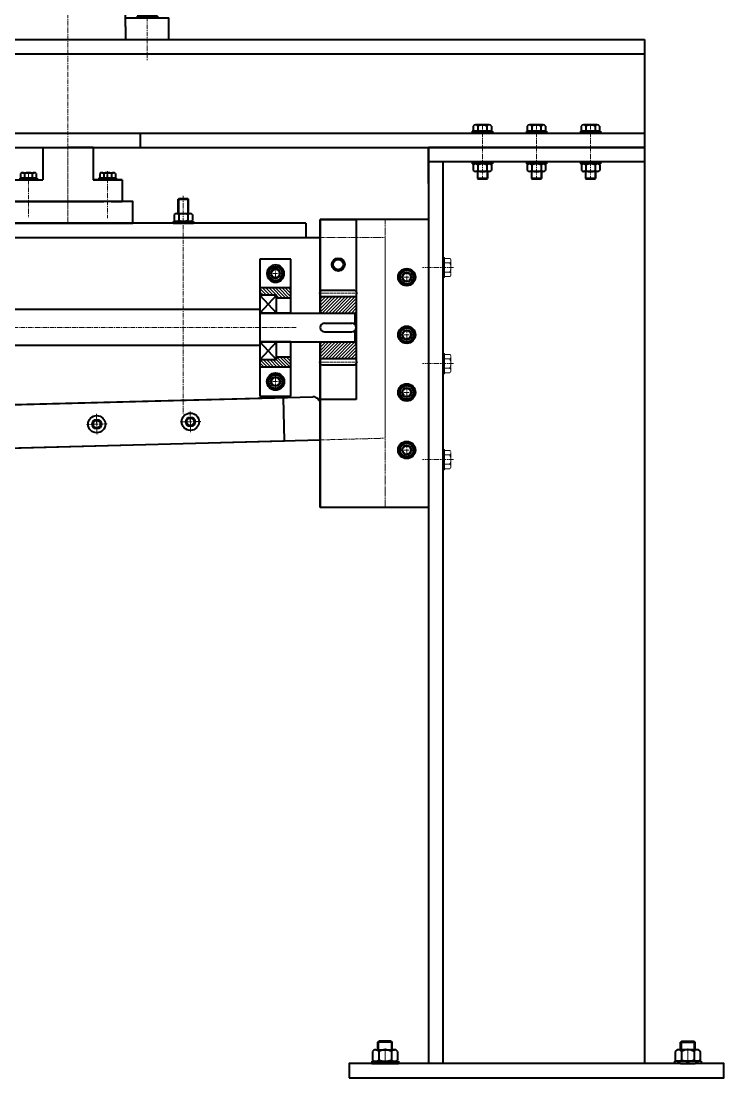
# Model space of a CAD drawing. Header units: millimetres. Extents: x -11382 to 23553, y -372 to 10786.
# Drawn here: x -9243 to -8268, y 3694 to 5162 of the extents above; entities that cross this region are included whole.
import ezdxf

# ---------------------------------------------------------------- set-up
doc = ezdxf.new("R2010")
doc.units = ezdxf.units.MM
doc.header["$LTSCALE"] = 0.2
for name, pattern in [('CENTER', [50.8, 31.75, -6.35, 6.35, -6.35]), ('HIDDEN', [9.525, 6.35, -3.175]), ('HIDDEN2', [0.1875, 0.125, -0.0625])]:
    doc.linetypes.add(name, pattern=pattern)
doc.layers.get('0').update_dxf_attribs({"color": 170, "linetype": 'HIDDEN2', "plot": 0})
for name, color, linetype, lineweight in [('kich-thuoc', 2, 'Continuous', 20), ('đướng nét đứt', 4, 'HIDDEN', 20), ('đường bao thấy', 7, 'Continuous', 40), ('đường mặt cắt', 160, 'Continuous', 15), ('đường nét mảnh', 220, 'Continuous', 15), ('đường nét tâm', 137, 'CENTER', 15)]:
    doc.layers.add(name, color=color, linetype=linetype, lineweight=lineweight)
pattern_1 = [(135, (9527.9267, -4736.1702), (-2.245064, -2.245064), [])]

# ---------------------------------------------------------------- blocks, each defined once
blk = doc.blocks.new('dao cắt')
at = {"layer": 'đường bao thấy', "color": 3}
blk.add_lwpolyline([(-9140.6, 5265.3), (-7840.6, 5265.3), (-7840.6, 5325.3), (-9140.6, 5325.3)], close=True, dxfattribs=at)
for centre, radius in [((-9010.6, 5295.3), 12), ((-9010.6, 5295.3), 6.5), ((-8880.6, 5295.3), 12), ((-8880.6, 5295.3), 6.5), ((-8750.6, 5295.3), 12), ((-8750.6, 5295.3), 6.5), ((-8620.6, 5295.3), 12), ((-8620.6, 5295.3), 6.5), ((-8490.6, 5295.3), 12), ((-8490.6, 5295.3), 6.5), ((-8360.6, 5295.3), 12), ((-8360.6, 5295.3), 6.5), ((-8230.6, 5295.3), 12), ((-8230.6, 5295.3), 6.5), ((-8100.6, 5295.3), 12), ((-8100.6, 5295.3), 6.5), ((-7970.6, 5295.3), 12), ((-7970.6, 5295.3), 6.5)]:
    blk.add_circle(centre, radius, dxfattribs=at)
at = {"layer": 'đường nét tâm', "color": 3}
for p, q in [((-9010.6, 5309.6), (-9010.6, 5281)), ((-8880.6, 5309.6), (-8880.6, 5281)), ((-8750.6, 5309.6), (-8750.6, 5281)), ((-8620.6, 5309.6), (-8620.6, 5281)), ((-8490.6, 5309.6), (-8490.6, 5281)), ((-8360.6, 5309.6), (-8360.6, 5281)), ((-8230.6, 5309.6), (-8230.6, 5281)), ((-8100.6, 5309.6), (-8100.6, 5281)), ((-7970.6, 5309.6), (-7970.6, 5281)), ((-9024.9, 5295.3), (-8996.3, 5295.3)), ((-8894.9, 5295.3), (-8866.3, 5295.3)), ((-8764.9, 5295.3), (-8736.3, 5295.3)), ((-8634.9, 5295.3), (-8606.3, 5295.3)), ((-8504.9, 5295.3), (-8476.3, 5295.3)), ((-8374.9, 5295.3), (-8346.3, 5295.3)), ((-8244.9, 5295.3), (-8216.3, 5295.3)), ((-8114.9, 5295.3), (-8086.3, 5295.3)), ((-7984.9, 5295.3), (-7956.3, 5295.3))]:
    blk.add_line(p, q, dxfattribs=at)
blk = doc.blocks.new('Khung đỡ xilanh')
at = {"layer": 'đường bao thấy'}
for p, q in [((-1150, 0), (1150, 0)), ((1150, 0), (1150, -150)), ((-1150, -20), (1150, -20)), ((-1150, -130), (1150, -130)), ((-1150, -150), (1150, -150))]:
    blk.add_line(p, q, dxfattribs=at)
blk = doc.blocks.new('Khung đỡ dao cắt')
at = {"layer": 'đường bao thấy'}
for p, q in [((-300, 1271.7), (-300, 0)), ((-300, 1271.7), (0, 1271.7)), ((0, 1271.7), (0, 0)), ((0, 1221.7), (0, 1271.7)), ((-300, 1251.7), (0, 1251.7)), ((-20, 1251.7), (-20, 0)), ((-300, 0), (0, 0))]:
    blk.add_line(p, q, dxfattribs=at)
blk = doc.blocks.new('BL121')
at = {"layer": 'đướng nét đứt'}
for radius in [6, 5.1]:
    blk.add_circle((-10165.9, 4811.2), radius, dxfattribs=at)
at = {"layer": 'đường bao thấy'}
blk.add_lwpolyline([(-10171.4, 4820.7), (-10176.8, 4811.2), (-10171.4, 4801.7), (-10160.4, 4801.7), (-10154.9, 4811.2), (-10160.4, 4820.7)], close=True, dxfattribs=at)
for radius in [12, 9.5, 6.5]:
    blk.add_circle((-10165.9, 4811.2), radius, dxfattribs=at)
at = {"layer": 'đường nét tâm'}
for p, q in [((-10165.9, 4822.7), (-10165.9, 4799.7)), ((-10178.8, 4811.2), (-10152.9, 4811.2))]:
    blk.add_line(p, q, dxfattribs=at)
blk = doc.blocks.new('bộ thanh răng bánh răng')
at = {"layer": 'đường mặt cắt'}
h = blk.add_hatch(dxfattribs=at)
h.set_pattern_fill('ANSI31', color=256, angle=90, style=0)
h.set_pattern_definition(pattern_1)
h.paths.add_polyline_path([(-639.4, 41), (-639.4, 45), (-616.4, 45), (-616.4, 55), (-659.4, 55), (-659.4, 41)])
h = blk.add_hatch(dxfattribs=at)
h.set_pattern_fill('ANSI31', color=256, angle=90, style=0)
h.set_pattern_definition(pattern_1)
h.paths.add_polyline_path([(639.4, 45), (639.4, 41), (659.4, 41), (659.4, 55), (616.4, 55), (616.4, 45)])
at = {"layer": 'đường mặt cắt', "ltscale": 0.5}
h = blk.add_hatch(dxfattribs=at)
h.set_pattern_fill('ANSI31', color=256, style=0)
h.set_pattern_definition([(45, (9799.6487, -4727.604), (-2.245064, 2.245064), [])])
h.paths.add_polyline_path([(-702, 20), (-700, 22), (-700, 43), (-750, 43), (-750, 22), (-748, 20)])
h = blk.add_hatch(dxfattribs=at)
h.set_pattern_fill('ANSI31', color=256, style=0)
h.set_pattern_definition([(45, (11249.6487, -4727.604), (-2.245064, 2.245064), [])])
h.paths.add_polyline_path([(748, 20), (750, 22), (750, 43), (700, 43), (700, 22), (702, 20)])
h = blk.add_hatch(dxfattribs=at)
h.set_pattern_fill('ANSI31', color=256, style=0)
h.set_pattern_definition([(45, (397.8765, -3325.9964), (-2.245064, 2.245064), [])])
h.paths.add_polyline_path([(-700, -43), (-700, -22), (-702, -20), (-748, -20), (-750, -22), (-750, -43)])
h = blk.add_hatch(dxfattribs=at)
h.set_pattern_fill('ANSI31', color=256, style=0)
h.set_pattern_definition([(45, (1847.8765, -3325.9964), (-2.245064, 2.245064), [])])
h.paths.add_polyline_path([(750, -43), (750, -22), (748, -20), (702, -20), (700, -22), (700, -43)])
at = {"layer": 'đường mặt cắt'}
h = blk.add_hatch(dxfattribs=at)
h.set_pattern_fill('ANSI31', color=256, angle=90, style=0)
h.set_pattern_definition(pattern_1)
h.paths.add_polyline_path([(-616.4, -55), (-616.4, -45), (-639.4, -45), (-639.4, -41), (-659.4, -41), (-659.4, -55)])
h = blk.add_hatch(dxfattribs=at)
h.set_pattern_fill('ANSI31', color=256, angle=90, style=0)
h.set_pattern_definition(pattern_1)
h.paths.add_polyline_path([(639.4, -41), (639.4, -45), (616.4, -45), (616.4, -55), (659.4, -55), (659.4, -41)])
at = {"layer": 'đường bao thấy'}
for p, q in [((-750, 150), (-750, -100)), ((-750, 150), (-700, 150)), ((-700, 150), (-700, 20)), ((700, 150), (700, 20)), ((700, 150), (750, 150)), ((750, 150), (750, -100)), ((-659.4, 95), (-616.4, 95)), ((-659.4, 20), (-659.4, 95)), ((-616.4, 95), (-616.4, -95)), ((659.4, 95), (616.4, 95)), ((616.4, 95), (616.4, -95)), ((659.4, 20), (659.4, 95)), ((-659.4, 55), (-616.4, 55)), ((-639.4, 45), (-616.4, 45)), ((-639.4, 45), (-616.4, 20)), ((-616.4, 45), (-639.4, 20)), ((-639.4, 20), (-639.4, 45)), ((659.4, 55), (616.4, 55)), ((639.4, 45), (616.4, 45)), ((639.4, 45), (616.4, 20)), ((616.4, 45), (639.4, 20)), ((639.4, 20), (639.4, 45)), ((-659.4, 41), (-639.4, 41)), ((659.4, 41), (639.4, 41)), ((-616.4, 20), (-748, 20)), ((-659.4, 20), (-616.4, 20)), ((-616.4, 25), (0, 25)), ((-616.4, 25), (-616.4, -25)), ((616.4, 25), (0, 25)), ((616.4, 25), (616.4, -25)), ((616.4, 20), (748, 20)), ((659.4, 20), (616.4, 20)), ((-616.4, -20), (-748, -20)), ((-700, -100), (-700, -20)), ((-659.4, -95), (-659.4, -20)), ((-659.4, -20), (-616.4, -20)), ((-639.4, -45), (-639.4, -20)), ((-639.4, -20), (-616.4, -45)), ((-616.4, -20), (-639.4, -45)), ((-616.4, -25), (0, -25)), ((616.4, -25), (0, -25)), ((616.4, -20), (748, -20)), ((659.4, -20), (616.4, -20)), ((639.4, -20), (616.4, -45)), ((616.4, -20), (639.4, -45)), ((639.4, -45), (639.4, -20)), ((659.4, -95), (659.4, -20)), ((700, -20), (700, -250)), ((-659.4, -41), (-639.4, -41)), ((659.4, -41), (639.4, -41)), ((-659.4, -55), (-616.4, -55)), ((-639.4, -45), (-616.4, -45)), ((639.4, -45), (616.4, -45)), ((659.4, -55), (616.4, -55)), ((-750, -100), (-700, -100)), ((-616.4, -95), (-659.4, -95)), ((616.4, -95), (659.4, -95)), ((750, -100), (700, -100))]:
    blk.add_line(p, q, dxfattribs=at)
at = {"layer": 'đường bao thấy', "ltscale": 0.5}
for p, q in [((-748, 52), (-750, 50)), ((-750, -50), (-750, 50)), ((-748, 52), (-702, 52)), ((-702, 52), (-700, 50)), ((-700, 50), (-700, 20)), ((702, 52), (700, 50)), ((700, 20), (700, 50)), ((702, 52), (748, 52)), ((748, 52), (750, 50)), ((750, 50), (750, -50)), ((-750, 43), (-700, 43)), ((700, 43), (750, 43)), ((-748, 20), (-750, 22)), ((-748, 20), (-748, 4.5)), ((-748, 20), (-702, 20)), ((-702, 20), (-700, 22)), ((702, 20), (700, 22)), ((702, 20), (748, 20)), ((748, 20), (750, 22)), ((748, 20), (748, 4.5)), ((-744, 6), (-706, 6)), ((706, 6), (744, 6)), ((-748, -4.5), (-748, -20)), ((-744, -6), (-706, -6)), ((706, -6), (744, -6)), ((748, -4.5), (748, -20)), ((-748, -20), (-750, -22)), ((-748, -20), (-702, -20)), ((-702, -20), (-700, -22)), ((-700, -20), (-700, -50)), ((700, -50), (700, -20)), ((702, -20), (700, -22)), ((702, -20), (748, -20)), ((748, -20), (750, -22)), ((-750, -43), (-700, -43)), ((700, -43), (750, -43)), ((-748, -52), (-750, -50)), ((-702, -52), (-748, -52)), ((-702, -52), (-700, -50)), ((702, -52), (700, -50)), ((748, -52), (702, -52)), ((748, -52), (750, -50))]:
    blk.add_line(p, q, dxfattribs=at)
at = {"layer": 'đường bao thấy'}
for centre, radius in [((-725, 87.5), 9), ((-725, 87.5), 6.5), ((725, 87.5), 9), ((725, 87.5), 7.1)]:
    blk.add_circle(centre, radius, dxfattribs=at)
for centre, start, end in [((-744, 0), 90, 270), ((-706, 0), 270, 90), ((706, 0), 90, 270), ((744, 0), 270, 90)]:
    blk.add_arc(centre, 6, start, end, dxfattribs=at)
at = {"layer": 'đường nét tâm', "ltscale": 0.5}
for p, q in [((-752, 48), (-698, 48)), ((698, 48), (752, 48)), ((-752, -48), (-698, -48)), ((698, -48), (752, -48))]:
    blk.add_line(p, q, dxfattribs=at)
at = {"layer": 'đường nét tâm'}
blk.add_line((666.4, 0), (-750, 0), dxfattribs=at)
blk = doc.blocks.new('bát dẫn hướng dao')
at = {"layer": 'đướng nét đứt'}
blk.add_line((90, 400), (90, 0), dxfattribs=at)
at = {"layer": 'đường bao thấy'}
for p, q in [((0, 270), (0, 400)), ((150, 400), (0, 400)), ((150, 400), (150, 0)), ((0, 150), (0, 230)), ((0, 0), (0, 151.4)), ((150, 0), (0, 0))]:
    blk.add_line(p, q, dxfattribs=at)
blk = doc.blocks.new('khung dao')
at = {"layer": 'đướng nét đứt'}
for p, q in [((-790, 0), (-700, 0)), ((-790, 0), (-790, -320)), ((700, 0), (790, 0)), ((790, 0), (790, -278.6)), ((700, -281), (790, -278.6)), ((-790, -320), (-700, -317.6))]:
    blk.add_line(p, q, dxfattribs=at)
at = {"layer": 'đường bao thấy'}
for p, q in [((-700, 0), (700, 0)), ((-680, 0), (680, 0)), ((-690.3, -257.4), (689.7, -221.2)), ((700, -231.2), (700, -281)), ((-700, -267.4), (-700, -317.6)), ((-700, -317.6), (700, -281))]:
    blk.add_line(p, q, dxfattribs=at)
for centre in [(130, -265.9), (259.9, -262.5), (389.9, -259.1), (519.8, -255.7), (-519.8, -282.9), (-389.9, -279.5), (-259.9, -276.1), (-130, -272.7), (0, -269.3)]:
    blk.add_circle(centre, 5.1, dxfattribs=at)
for centre, start, end in [((690, -231.2), 0, 91.5), ((-690, -267.4), 91.5, 180)]:
    blk.add_arc(centre, 10, start, end, dxfattribs=at)
at = {"layer": 'đường nét mảnh'}
for centre in [(0, -269.3), (130, -265.9), (259.9, -262.5), (389.9, -259.1), (519.8, -255.7), (-519.8, -282.9), (-389.9, -279.5), (-259.9, -276.1), (-130, -272.7)]:
    blk.add_arc(centre, 6, 90, 1.5, dxfattribs=at)
at = {"layer": 'đường nét tâm'}
for p, q in [((0, -263.3), (0, -275.3)), ((130, -259.9), (130, -271.9)), ((259.9, -256.5), (259.9, -268.5)), ((389.9, -253.1), (389.9, -265.1)), ((519.8, -249.7), (519.8, -261.7)), ((-519.8, -276.9), (-519.8, -288.9)), ((-389.9, -273.5), (-389.9, -285.5)), ((-259.9, -270.1), (-259.9, -282.1)), ((-130, -266.7), (-130, -278.7))]:
    blk.add_line(p, q, dxfattribs=at)
blk = doc.blocks.new('Bộ xilnah')
h = blk.add_hatch()
h.set_pattern_fill('ANSI31', color=256, angle=90, style=0)
h.paths.add_polyline_path([(-289, 37.8), (-289.9, 36.7), (-289.9, 33.8), (-289, 33.8)], flags=17)
at = {"layer": 'đường mặt cắt'}
h = blk.add_hatch(dxfattribs=at)
h.set_pattern_fill('ANSI31', color=256, style=0)
h.paths.add_polyline_path([(-315, 125), (-326, 125), (-326, 65), (-326, 50), (-302, 50), (-302, 80), (-315, 80)])
h = blk.add_hatch(dxfattribs=at)
h.set_pattern_fill('ANSI31', color=256, style=0)
h.paths.add_polyline_path([(-288, 50), (-275, 50), (-275, 80), (-288, 80)])
h = blk.add_hatch(dxfattribs=at)
h.set_pattern_fill('ANSI31', color=256, style=0)
h.paths.add_polyline_path([(-329.6, 50), (-326, 50), (-326, 65), (-329.6, 62)])
h = blk.add_hatch(dxfattribs=at)
h.set_pattern_fill('ANSI31', color=256, angle=90, style=0)
edge = h.paths.add_edge_path()
edge.add_spline(control_points=[(-368.8, 20), (-367.3, 22.2), (-363.7, 27.8), (-372.1, 37.7), (-368.5, 45.7), (-366.5, 50)], knot_values=[0, 0, 0, 0, 7.257146, 18.382503, 31.580171, 31.580171, 31.580171, 31.580171], degree=3, periodic=0)
edge.add_line((-366.5, 50), (-350, 50))
edge.add_line((-350, 50), (-350, 20))
edge.add_line((-350, 20), (-368.8, 20))
h = blk.add_hatch(dxfattribs=at)
h.set_pattern_fill('ANSI31', color=256, angle=90, style=0)
h.paths.add_polyline_path([(-350, 50), (-350, 20), (-260, 20), (-260, 50), (-289, 50), (-289, 37.8), (-289, 33.8), (-289.9, 33.8), (-289.9, 31.7), (-295, 28.5), (-300.1, 31.7), (-300.1, 33.8), (-301, 33.8), (-301, 37.8), (-301, 50)])
h = blk.add_hatch(dxfattribs=at)
h.set_pattern_fill('ANSI31', color=256, angle=90, style=0)
h.paths.add_polyline_path([(-300.1, 36.7), (-301, 37.8), (-301, 33.8), (-300.1, 33.8)], flags=17)
for p, q in [((-295, 80), (-295, 87.7)), ((405, 80), (405, 87.7))]:
    blk.add_line(p, q)
at = {"layer": 'kich-thuoc'}
blk.add_spline([(-366.5, 50), (-369.5, 37.1), (-365.8, 26.6), (-368.8, 20)], degree=3, dxfattribs=at)
at = {"layer": 'đướng nét đứt'}
for p, q in [((-467.5, 307.5), (-467.5, 305)), ((-452.5, 307.5), (-452.5, 305)), ((-247.5, 307.5), (-247.5, 305)), ((-232.5, 307.5), (-232.5, 305)), ((232.5, 307.5), (232.5, 305)), ((247.5, 307.5), (247.5, 305)), ((452.5, 307.5), (452.5, 305)), ((467.5, 307.5), (467.5, 305)), ((-411.5, 82.5), (-411.5, 80)), ((-398.5, 82.5), (-398.5, 80)), ((-301.5, 82.5), (-301.5, 80)), ((-288.5, 82.5), (-288.5, 80)), ((288.5, 82.5), (288.5, 80)), ((301.5, 82.5), (301.5, 80)), ((398.5, 82.5), (398.5, 80)), ((411.5, 82.5), (411.5, 80))]:
    blk.add_line(p, q, dxfattribs=at)
at = {"layer": 'đường bao thấy', "ltscale": 3}
for p, q in [((-270, 608), (-430, 608)), ((-430, 608), (-430, 358)), ((-270, 358), (-270, 608)), ((270, 358), (270, 608)), ((270, 608), (430, 608)), ((430, 608), (430, 358)), ((-430, 553), (-270, 553)), ((-420, 553), (-280, 553)), ((430, 553), (270, 553)), ((420, 553), (280, 553)), ((-430, 358), (-270, 358)), ((-430, 293), (-430, 358)), ((-280, 358), (-420, 358)), ((-270, 358), (-270, 293)), ((430, 358), (270, 358)), ((270, 358), (270, 293)), ((280, 358), (420, 358)), ((430, 293), (430, 358)), ((-430, 305), (-490, 305)), ((-490, 275), (-490, 305)), ((-210, 305), (-270, 305)), ((-210, 305), (-210, 275)), ((210, 305), (210, 275)), ((210, 305), (270, 305)), ((430, 305), (490, 305)), ((490, 275), (490, 305)), ((-430, 293), (-430, 275)), ((-270, 275), (-270, 293)), ((270, 275), (270, 293)), ((430, 293), (430, 275)), ((-210, 275), (-490, 275)), ((210, 275), (490, 275)), ((-380, 125), (-320, 125)), ((320, 125), (380, 125)), ((-350, 65), (-326, 65)), ((-329.6, 62), (-350, 62)), ((-326, 65), (-329.6, 62))]:
    blk.add_line(p, q, dxfattribs=at)
at = {"layer": 'đường bao thấy'}
for p, q in [((-472.7, 314.8), (-472.7, 307.5)), ((-469.5, 316.3), (-450.5, 316.3)), ((-466.4, 314.8), (-466.4, 307.5)), ((-453.6, 314.8), (-453.6, 307.5)), ((-447.3, 314.8), (-447.3, 307.5)), ((-252.7, 314.8), (-252.7, 307.5)), ((-230.5, 316.3), (-249.5, 316.3)), ((-246.4, 314.8), (-246.4, 307.5)), ((-233.6, 314.8), (-233.6, 307.5)), ((-227.3, 314.8), (-227.3, 307.5)), ((227.3, 314.8), (227.3, 307.5)), ((230.5, 316.3), (249.5, 316.3)), ((233.6, 314.8), (233.6, 307.5)), ((246.4, 314.8), (246.4, 307.5)), ((252.7, 314.8), (252.7, 307.5)), ((447.3, 314.8), (447.3, 307.5)), ((469.5, 316.3), (450.5, 316.3)), ((453.6, 314.8), (453.6, 307.5)), ((466.4, 314.8), (466.4, 307.5)), ((472.7, 314.8), (472.7, 307.5)), ((-474, 307.5), (-446, 307.5)), ((-474, 307.5), (-474, 305)), ((-474, 305), (-446, 305)), ((-447.3, 307.5), (-472.7, 307.5)), ((-467, 307.5), (-453, 307.5)), ((-462.2, 305), (-460.3, 307.5)), ((-460, 305), (-458.1, 307.5)), ((-446, 307.5), (-446, 305)), ((-226, 307.5), (-254, 307.5)), ((-254, 307.5), (-254, 305)), ((-226, 305), (-254, 305)), ((-252.7, 307.5), (-227.3, 307.5)), ((-233, 307.5), (-247, 307.5)), ((-226, 307.5), (-226, 305)), ((226, 307.5), (254, 307.5)), ((226, 307.5), (226, 305)), ((226, 305), (254, 305)), ((252.7, 307.5), (227.3, 307.5)), ((233, 307.5), (247, 307.5)), ((254, 307.5), (254, 305)), ((474, 307.5), (446, 307.5)), ((446, 307.5), (446, 305)), ((474, 305), (446, 305)), ((447.3, 307.5), (472.7, 307.5)), ((467, 307.5), (453, 307.5)), ((474, 307.5), (474, 305)), ((-450, 145), (-450, 125)), ((-250, 145), (-250, 125)), ((250, 145), (250, 125)), ((450, 145), (450, 125)), ((-385, 125), (-385, 80)), ((-385, 125), (-350, 125)), ((-315, 125), (-350, 125)), ((-326, 125), (-326, 65)), ((-315, 125), (-315, 80)), ((315, 125), (315, 80)), ((315, 125), (350, 125)), ((385, 125), (350, 125)), ((385, 125), (385, 80)), ((-416, 88.8), (-416, 82.5)), ((-413.2, 90), (-396.8, 90)), ((-410.5, 88.8), (-410.5, 82.5)), ((-399.5, 88.8), (-399.5, 82.5)), ((-394, 88.8), (-394, 82.5)), ((-306, 88.8), (-306, 82.5)), ((-303.2, 90), (-286.8, 90)), ((-300.5, 88.8), (-300.5, 82.5)), ((-289.5, 88.8), (-289.5, 82.5)), ((-284, 88.8), (-284, 82.5)), ((284, 88.8), (284, 82.5)), ((286.8, 90), (303.2, 90)), ((289.5, 88.8), (289.5, 82.5)), ((300.5, 88.8), (300.5, 82.5)), ((306, 88.8), (306, 82.5)), ((394, 88.8), (394, 82.5)), ((396.8, 90), (413.2, 90)), ((399.5, 88.8), (399.5, 82.5)), ((410.5, 88.8), (410.5, 82.5)), ((416, 88.8), (416, 82.5)), ((-425, 80), (-385, 80)), ((-425, 80), (-425, 50)), ((-417, 82.5), (-393, 82.5)), ((-417, 82.5), (-417, 80)), ((-417, 80), (-393, 80)), ((-394, 82.5), (-416, 82.5)), ((-411, 82.5), (-399, 82.5)), ((-407.2, 80), (-405.2, 82.5)), ((-405, 80), (-402.9, 82.5)), ((-393, 82.5), (-393, 80)), ((-385, 80), (-350, 80)), ((-315, 80), (-275, 80)), ((-275, 80), (-315, 80)), ((-283, 82.5), (-307, 82.5)), ((-307, 82.5), (-307, 80)), ((-283, 80), (-307, 80)), ((-306, 82.5), (-284, 82.5)), ((-284, 82.5), (-306, 82.5)), ((-302, 80), (-302, 50)), ((-289, 82.5), (-301, 82.5)), ((-301, 82.5), (-289, 82.5)), ((-301, 80), (-301, 37.8)), ((-295, 80), (-297.1, 82.5)), ((-292.8, 80), (-294.8, 82.5)), ((-289, 80), (-289, 37.8)), ((-288, 80), (-288, 50)), ((-283, 82.5), (-283, 80)), ((-275, 80), (-275, 50)), ((-275, 80), (-275, 50)), ((275, 80), (315, 80)), ((275, 80), (275, 50)), ((283, 82.5), (307, 82.5)), ((283, 82.5), (283, 80)), ((283, 80), (307, 80)), ((306, 82.5), (284, 82.5)), ((289, 82.5), (301, 82.5)), ((292.8, 80), (294.8, 82.5)), ((295, 80), (297.1, 82.5)), ((307, 82.5), (307, 80)), ((385, 80), (425, 80)), ((425, 80), (385, 80)), ((417, 82.5), (393, 82.5)), ((393, 82.5), (393, 80)), ((417, 80), (393, 80)), ((394, 82.5), (416, 82.5)), ((416, 82.5), (394, 82.5)), ((411, 82.5), (399, 82.5)), ((399, 82.5), (411, 82.5)), ((405, 80), (402.9, 82.5)), ((407.2, 80), (405.2, 82.5)), ((417, 82.5), (417, 80)), ((425, 80), (425, 50)), ((425, 80), (425, 50)), ((-329.6, 62), (-329.6, 50)), ((-289, 61.9), (-301, 61.9)), ((-425, 50), (-300.1, 50)), ((-300.1, 50), (-350, 50)), ((-275, 50), (-289.9, 50)), ((-289.9, 50), (-275, 50)), ((275, 50), (399.9, 50)), ((425, 50), (350, 50)), ((399.9, 50), (350, 50)), ((410.1, 50), (425, 50)), ((-300.1, 36.7), (-301, 37.8)), ((-301, 37.8), (-289, 37.8)), ((-301, 33.8), (-289, 33.8)), ((-300.1, 36.7), (-289.9, 36.7)), ((-300.1, 36.7), (-300.1, 31.7)), ((-300.1, 31.7), (-295, 28.5)), ((-300.1, 31.7), (-289.9, 31.7)), ((-289.9, 31.7), (-295, 28.5)), ((-289, 37.8), (-289.9, 36.7)), ((-289.9, 36.7), (-289.9, 31.7)), ((-680, 20), (-680, 0)), ((680, 20), (-680, 20)), ((680, 20), (680, 0)), ((-680, 0), (680, 0))]:
    blk.add_line(p, q, dxfattribs=at)
for points in [[(-300.1, 50), (-440, 50), (-440, 20), (-260, 20), (-260, 50), (-289.9, 50)], [(399.9, 50), (260, 50), (260, 20), (440, 20), (440, 50), (410.1, 50)]]:
    blk.add_lwpolyline(points, dxfattribs=at)
for centre, radius, start, end in [((-469.5, 312.2), 4.06, 38.6038, 141.3962), ((-460, 302.3), 14, 90, 117.0579), ((-460, 302.3), 14, 62.9421, 90), ((-450.5, 312.2), 4.06, 38.6038, 141.3962), ((-249.5, 312.2), 4.06, 38.6038, 141.3962), ((-240, 302.3), 14, 90, 117.0579), ((-240, 302.3), 14, 62.9421, 90), ((-230.5, 312.2), 4.06, 38.6038, 141.3962), ((230.5, 312.2), 4.06, 38.6038, 141.3962), ((240, 302.3), 14, 90, 117.0579), ((240, 302.3), 14, 62.9421, 90), ((249.5, 312.2), 4.06, 38.6038, 141.3962), ((450.5, 312.2), 4.06, 38.6038, 141.3962), ((460, 302.3), 14, 90, 117.0579), ((460, 302.3), 14, 62.9421, 90), ((469.5, 312.2), 4.06, 38.6038, 141.3962), ((-413.2, 86.2), 3.8, 43.7773, 136.2227), ((-405, 76.6), 13.4, 65.9092, 114.0908), ((-396.8, 86.2), 3.8, 43.7773, 136.2227), ((-303.2, 86.2), 3.8, 43.7773, 136.2227), ((-295, 76.6), 13.4, 65.9092, 114.0908), ((-286.8, 86.2), 3.8, 43.7773, 136.2227), ((286.8, 86.2), 3.8, 43.7773, 136.2227), ((295, 76.6), 13.4, 65.9092, 114.0908), ((303.2, 86.2), 3.8, 43.7773, 136.2227), ((396.8, 86.2), 3.8, 43.7773, 136.2227), ((405, 76.6), 13.4, 65.9092, 114.0908), ((413.2, 86.2), 3.8, 43.7773, 136.2227)]:
    blk.add_arc(centre, radius, start, end, dxfattribs=at)
at = {"layer": 'đường nét mảnh'}
for p, q in [((-329.6, 125), (-329.6, 62)), ((-326, 65), (-326, 50)), ((-300.1, 61.9), (-300.1, 36.7)), ((-289.9, 61.9), (-289.9, 36.7)), ((-301, 37.8), (-301, 33.8)), ((-289, 33.8), (-289, 37.8))]:
    blk.add_line(p, q, dxfattribs=at)
at = {"layer": 'đường nét tâm'}
for p, q in [((-350, 75.5), (-350, 608)), ((350, 20), (350, 608)), ((-460, 316.3), (-460, 245.5)), ((-240, 316.3), (-240, 245.5)), ((240, 316.3), (240, 245.5)), ((460, 316.3), (460, 245.5)), ((-350, 130), (-350, 50)), ((-350, 130), (-350, 20)), ((350, 130), (350, 50)), ((350, 130), (350, 20)), ((-405, 90), (-405, 28.2)), ((-295, 92), (-295, 27)), ((295, 90), (295, 28.2)), ((405, 92), (405, 27))]:
    blk.add_line(p, q, dxfattribs=at)

msp = doc.modelspace()

# ---------------------------------------------------------------- linework, layer by layer
at = {"layer": 'đướng nét đứt'}
for p, q in [((-8610.427, 5008.67), (-8610.427, 5006.17)), ((-8595.427, 5008.67), (-8595.427, 5006.17)), ((-8535.427, 5008.67), (-8535.427, 5006.17)), ((-8520.427, 5008.67), (-8520.427, 5006.17)), ((-8460.427, 5008.67), (-8460.427, 5006.17)), ((-8445.427, 5008.67), (-8445.427, 5006.17)), ((-8610.427, 4966.17), (-8610.427, 4963.67)), ((-8595.427, 4966.17), (-8595.427, 4963.67)), ((-8535.427, 4966.17), (-8535.427, 4963.67)), ((-8520.427, 4966.17), (-8520.427, 4963.67)), ((-8460.427, 4966.17), (-8460.427, 4963.67)), ((-8445.427, 4966.17), (-8445.427, 4963.67)), ((-9025.427, 4883.67), (-9025.427, 4881.17)), ((-9010.427, 4883.67), (-9010.427, 4881.17)), ((-8657.927, 4805.504), (-8657.927, 4833.504)), ((-8655.427, 4833.504), (-8657.927, 4833.504)), ((-8655.427, 4805.504), (-8655.427, 4833.504)), ((-8648.155, 4832.278), (-8655.427, 4832.278)), ((-8655.427, 4832.278), (-8655.427, 4806.875)), ((-8646.627, 4810.05), (-8646.627, 4829.103)), ((-8655.427, 4827.004), (-8657.927, 4827.004)), ((-8657.927, 4819.504), (-8655.427, 4821.382)), ((-8657.927, 4817.698), (-8655.427, 4819.576)), ((-8655.427, 4812.576), (-8655.427, 4826.576)), ((-8648.155, 4825.927), (-8655.427, 4825.927)), ((-8648.155, 4813.226), (-8655.427, 4813.226)), ((-8655.427, 4812.004), (-8657.927, 4812.004)), ((-8655.427, 4805.504), (-8657.927, 4805.504)), ((-8648.155, 4806.875), (-8655.427, 4806.875)), ((-8657.927, 4672.17), (-8657.927, 4700.17)), ((-8655.427, 4700.17), (-8657.927, 4700.17)), ((-8655.427, 4672.17), (-8655.427, 4700.17)), ((-8648.155, 4698.945), (-8655.427, 4698.945)), ((-8655.427, 4698.945), (-8655.427, 4673.541)), ((-8646.627, 4676.717), (-8646.627, 4695.769)), ((-8655.427, 4693.67), (-8657.927, 4693.67)), ((-8657.927, 4686.17), (-8655.427, 4688.049)), ((-8657.927, 4684.365), (-8655.427, 4686.243)), ((-8655.427, 4679.243), (-8655.427, 4693.243)), ((-8648.155, 4692.594), (-8655.427, 4692.594)), ((-8655.427, 4678.67), (-8657.927, 4678.67)), ((-8655.427, 4672.17), (-8657.927, 4672.17)), ((-8648.155, 4679.892), (-8655.427, 4679.892)), ((-8648.155, 4673.541), (-8655.427, 4673.541)), ((-8657.927, 4538.837), (-8657.927, 4566.837)), ((-8655.427, 4566.837), (-8657.927, 4566.837)), ((-8655.427, 4538.837), (-8655.427, 4566.837)), ((-8648.155, 4565.612), (-8655.427, 4565.612)), ((-8655.427, 4565.612), (-8655.427, 4540.208)), ((-8655.427, 4560.337), (-8657.927, 4560.337)), ((-8657.927, 4552.837), (-8655.427, 4554.715)), ((-8657.927, 4551.031), (-8655.427, 4552.91)), ((-8655.427, 4545.91), (-8655.427, 4559.91)), ((-8648.155, 4559.261), (-8655.427, 4559.261)), ((-8646.627, 4543.384), (-8646.627, 4562.436)), ((-8655.427, 4545.337), (-8657.927, 4545.337)), ((-8655.427, 4538.837), (-8657.927, 4538.837)), ((-8648.155, 4546.559), (-8655.427, 4546.559)), ((-8648.155, 4540.208), (-8655.427, 4540.208)), ((-8748.427, 3717.456), (-8748.427, 3714.456)), ((-8727.427, 3717.456), (-8727.427, 3714.456)), ((-8328.427, 3717.456), (-8328.427, 3714.456)), ((-8307.427, 3717.456), (-8307.427, 3714.456))]:
    msp.add_line(p, q, dxfattribs=at)
for centre, radius in [((-8707.927, 4806.17), 6), ((-8707.927, 4806.17), 5.1), ((-8707.927, 4726.17), 6), ((-8707.927, 4726.17), 5.1), ((-8707.927, 4646.17), 6), ((-8707.927, 4646.17), 5.1), ((-8707.927, 4566.17), 6), ((-8707.927, 4566.17), 5.1)]:
    msp.add_circle(centre, radius, dxfattribs=at)
for centre, radius, start, end in [((-8650.69, 4829.103), 4.063, 308.60376, 51.39624), ((-8660.588, 4819.576), 13.961, 0, 27.057935), ((-8660.588, 4819.576), 13.961, 332.942065, 0), ((-8650.69, 4810.05), 4.063, 308.60376, 51.39624), ((-8650.69, 4695.769), 4.063, 308.60376, 51.39624), ((-8660.588, 4686.243), 13.961, 0, 27.057935), ((-8660.588, 4686.243), 13.961, 332.942065, 0), ((-8650.69, 4676.717), 4.063, 308.60376, 51.39624), ((-8650.69, 4562.436), 4.063, 308.60376, 51.39624), ((-8660.588, 4552.91), 13.961, 0, 27.057935), ((-8660.588, 4552.91), 13.961, 332.942065, 0), ((-8650.69, 4543.384), 4.063, 308.60376, 51.39624)]:
    msp.add_arc(centre, radius, start, end, dxfattribs=at)
at = {"layer": 'đường bao thấy'}
for p, q in [((-8588.927, 5008.67), (-8616.927, 5008.67)), ((-8616.927, 5008.67), (-8616.927, 5006.17)), ((-8588.927, 5006.17), (-8616.927, 5006.17)), ((-8615.701, 5015.942), (-8615.701, 5008.67)), ((-8615.701, 5008.67), (-8590.298, 5008.67)), ((-8593.473, 5017.47), (-8612.526, 5017.47)), ((-8596, 5008.67), (-8610, 5008.67)), ((-8609.351, 5015.942), (-8609.351, 5008.67)), ((-8602.927, 5006.17), (-8604.805, 5008.67)), ((-8601.121, 5006.17), (-8603, 5008.67)), ((-8596.649, 5015.942), (-8596.649, 5008.67)), ((-8590.298, 5015.942), (-8590.298, 5008.67)), ((-8588.927, 5008.67), (-8588.927, 5006.17)), ((-8513.927, 5008.67), (-8541.927, 5008.67)), ((-8541.927, 5008.67), (-8541.927, 5006.17)), ((-8513.927, 5006.17), (-8541.927, 5006.17)), ((-8540.701, 5015.942), (-8540.701, 5008.67)), ((-8540.701, 5008.67), (-8515.298, 5008.67)), ((-8518.473, 5017.47), (-8537.526, 5017.47)), ((-8521, 5008.67), (-8535, 5008.67)), ((-8534.351, 5015.942), (-8534.351, 5008.67)), ((-8527.927, 5006.17), (-8529.805, 5008.67)), ((-8526.121, 5006.17), (-8528, 5008.67)), ((-8521.649, 5015.942), (-8521.649, 5008.67)), ((-8515.298, 5015.942), (-8515.298, 5008.67)), ((-8513.927, 5008.67), (-8513.927, 5006.17)), ((-8438.927, 5008.67), (-8466.927, 5008.67)), ((-8466.927, 5008.67), (-8466.927, 5006.17)), ((-8438.927, 5006.17), (-8466.927, 5006.17)), ((-8465.701, 5015.942), (-8465.701, 5008.67)), ((-8465.701, 5008.67), (-8440.298, 5008.67)), ((-8443.473, 5017.47), (-8462.526, 5017.47)), ((-8446, 5008.67), (-8460, 5008.67)), ((-8459.351, 5015.942), (-8459.351, 5008.67)), ((-8452.927, 5006.17), (-8454.805, 5008.67)), ((-8451.121, 5006.17), (-8453, 5008.67)), ((-8446.649, 5015.942), (-8446.649, 5008.67)), ((-8440.298, 5015.942), (-8440.298, 5008.67)), ((-8438.927, 5008.67), (-8438.927, 5006.17)), ((-8588.927, 4966.17), (-8616.927, 4966.17)), ((-8616.927, 4966.17), (-8616.927, 4963.67)), ((-8588.927, 4963.67), (-8616.927, 4963.67)), ((-8615.628, 4962.009), (-8615.628, 4954.332)), ((-8593.4, 4963.67), (-8612.453, 4963.67)), ((-8609.927, 4966.17), (-8595.927, 4966.17)), ((-8609.927, 4966.17), (-8595.927, 4966.17)), ((-8609.278, 4962.009), (-8609.278, 4954.332)), ((-8596.576, 4962.009), (-8596.576, 4954.332)), ((-8590.225, 4962.009), (-8590.225, 4954.332)), ((-8588.927, 4966.17), (-8588.927, 4963.67)), ((-8513.927, 4966.17), (-8541.927, 4966.17)), ((-8541.927, 4966.17), (-8541.927, 4963.67)), ((-8513.927, 4963.67), (-8541.927, 4963.67)), ((-8540.628, 4962.009), (-8540.628, 4954.332)), ((-8518.4, 4963.67), (-8537.453, 4963.67)), ((-8534.927, 4966.17), (-8520.927, 4966.17)), ((-8534.927, 4966.17), (-8520.927, 4966.17)), ((-8534.278, 4962.009), (-8534.278, 4954.332)), ((-8521.576, 4962.009), (-8521.576, 4954.332)), ((-8515.225, 4962.009), (-8515.225, 4954.332)), ((-8513.927, 4966.17), (-8513.927, 4963.67)), ((-8438.927, 4966.17), (-8466.927, 4966.17)), ((-8466.927, 4966.17), (-8466.927, 4963.67)), ((-8438.927, 4963.67), (-8466.927, 4963.67)), ((-8465.628, 4962.009), (-8465.628, 4954.332)), ((-8443.4, 4963.67), (-8462.453, 4963.67)), ((-8459.927, 4966.17), (-8445.927, 4966.17)), ((-8459.278, 4962.009), (-8459.278, 4954.332)), ((-8446.576, 4962.009), (-8446.576, 4954.332)), ((-8440.225, 4962.009), (-8440.225, 4954.332)), ((-8438.927, 4966.17), (-8438.927, 4963.67)), ((-8593.4, 4952.67), (-8612.453, 4952.67)), ((-8609.927, 4952.67), (-8609.927, 4943.097)), ((-8595.927, 4952.67), (-8595.927, 4943.097)), ((-8518.4, 4952.67), (-8537.453, 4952.67)), ((-8534.927, 4952.67), (-8534.927, 4943.097)), ((-8520.927, 4952.67), (-8520.927, 4943.097)), ((-8443.4, 4952.67), (-8462.453, 4952.67)), ((-8459.927, 4952.67), (-8459.927, 4943.097)), ((-8445.927, 4952.67), (-8445.927, 4943.097)), ((-8595.927, 4943.097), (-8609.927, 4943.097)), ((-8609.927, 4943.097), (-8608.877, 4942.17)), ((-8596.977, 4942.17), (-8608.877, 4942.17)), ((-8596.977, 4942.17), (-8595.927, 4943.097)), ((-8520.927, 4943.097), (-8534.927, 4943.097)), ((-8534.927, 4943.097), (-8533.877, 4942.17)), ((-8521.977, 4942.17), (-8533.877, 4942.17)), ((-8521.977, 4942.17), (-8520.927, 4943.097)), ((-8445.927, 4943.097), (-8459.927, 4943.097)), ((-8459.927, 4943.097), (-8458.877, 4942.17)), ((-8446.977, 4942.17), (-8458.877, 4942.17)), ((-8446.977, 4942.17), (-8445.927, 4943.097)), ((-9023.877, 4915.17), (-9024.927, 4914.244)), ((-9023.877, 4915.17), (-9011.977, 4915.17)), ((-9010.927, 4914.244), (-9011.977, 4915.17)), ((-9024.927, 4894.67), (-9024.927, 4914.244)), ((-9024.927, 4914.244), (-9010.927, 4914.244)), ((-9010.927, 4894.67), (-9010.927, 4914.244)), ((-9030.628, 4893.009), (-9030.628, 4885.332)), ((-9027.453, 4894.67), (-9008.4, 4894.67)), ((-9024.278, 4893.009), (-9024.278, 4885.332)), ((-9011.576, 4893.009), (-9011.576, 4885.332)), ((-9005.225, 4893.009), (-9005.225, 4885.332)), ((-9031.927, 4883.67), (-9003.927, 4883.67)), ((-9031.927, 4883.67), (-9031.927, 4881.17)), ((-9031.927, 4881.17), (-9003.927, 4881.17)), ((-9005.152, 4883.67), (-9030.555, 4883.67)), ((-9027.453, 4883.67), (-9008.4, 4883.67)), ((-9010.927, 4881.17), (-9024.927, 4881.17)), ((-9024.854, 4883.67), (-9010.854, 4883.67)), ((-9019.732, 4881.17), (-9017.854, 4883.67)), ((-9017.927, 4881.17), (-9016.048, 4883.67)), ((-9003.927, 4883.67), (-9003.927, 4881.17)), ((-8747.927, 3744.001), (-8746.427, 3745.456)), ((-8747.927, 3732.537), (-8747.927, 3744.001)), ((-8727.927, 3744.001), (-8747.927, 3744.001)), ((-8729.427, 3745.456), (-8746.427, 3745.456)), ((-8729.427, 3745.456), (-8727.927, 3744.001)), ((-8727.927, 3733.456), (-8727.927, 3744.001)), ((-8326.427, 3745.456), (-8327.927, 3744.001)), ((-8327.927, 3733.456), (-8327.927, 3744.001)), ((-8327.927, 3744.001), (-8307.927, 3744.001)), ((-8326.427, 3745.456), (-8309.427, 3745.456)), ((-8307.927, 3744.001), (-8309.427, 3745.456)), ((-8307.927, 3732.537), (-8307.927, 3744.001)), ((-8755.247, 3731.231), (-8755.247, 3719.68)), ((-8750.917, 3733.456), (-8724.936, 3733.456)), ((-8746.587, 3731.231), (-8746.587, 3719.68)), ((-8729.266, 3731.231), (-8729.266, 3719.68)), ((-8720.606, 3731.231), (-8720.606, 3719.68)), ((-8335.247, 3731.231), (-8335.247, 3719.68)), ((-8304.936, 3733.456), (-8330.917, 3733.456)), ((-8326.587, 3731.231), (-8326.587, 3719.68)), ((-8309.266, 3731.231), (-8309.266, 3719.68)), ((-8300.606, 3731.231), (-8300.606, 3719.68)), ((-8756.427, 3717.456), (-8719.427, 3717.456)), ((-8756.427, 3717.456), (-8756.427, 3714.456)), ((-8756.427, 3714.456), (-8719.427, 3714.456)), ((-8750.917, 3717.456), (-8724.936, 3717.456)), ((-8727.927, 3714.456), (-8747.927, 3714.456)), ((-8719.427, 3717.456), (-8719.427, 3714.456)), ((-8366.427, 3714.456), (-8689.426, 3714.456)), ((-8299.427, 3717.456), (-8336.427, 3717.456)), ((-8336.427, 3717.456), (-8336.427, 3714.456)), ((-8299.427, 3714.456), (-8336.427, 3714.456)), ((-8304.936, 3717.456), (-8330.917, 3717.456)), ((-8327.927, 3714.456), (-8307.927, 3714.456)), ((-8299.427, 3717.456), (-8299.427, 3714.456))]:
    msp.add_line(p, q, dxfattribs=at)
for points in [[(-8702.442, 4815.67), (-8696.957, 4806.17), (-8702.442, 4796.67), (-8713.412, 4796.67), (-8718.896, 4806.17), (-8713.412, 4815.67)], [(-8702.442, 4735.67), (-8696.957, 4726.17), (-8702.442, 4716.67), (-8713.412, 4716.67), (-8718.896, 4726.17), (-8713.412, 4735.67)], [(-8702.442, 4655.67), (-8696.957, 4646.17), (-8702.442, 4636.67), (-8713.412, 4636.67), (-8718.896, 4646.17), (-8713.412, 4655.67)], [(-8702.442, 4575.67), (-8696.957, 4566.17), (-8702.442, 4556.67), (-8713.412, 4556.67), (-8718.896, 4566.17), (-8713.412, 4575.67)], [(-8787.927, 3694.456), (-8267.927, 3694.456), (-8267.927, 3714.456), (-8787.927, 3714.456)]]:
    msp.add_lwpolyline(points, close=True, dxfattribs=at)
for centre, radius in [((-8707.927, 4806.17), 12), ((-8707.927, 4806.17), 9.5), ((-8707.927, 4806.17), 6.5), ((-8707.927, 4726.17), 12), ((-8707.927, 4726.17), 9.5), ((-8707.927, 4726.17), 6.5), ((-8707.927, 4646.17), 12), ((-8707.927, 4646.17), 9.5), ((-8707.927, 4646.17), 6.5), ((-8707.927, 4566.17), 12), ((-8707.927, 4566.17), 9.5), ((-8707.927, 4566.17), 6.5)]:
    msp.add_circle(centre, radius, dxfattribs=at)
for centre, radius, start, end in [((-8612.526, 5013.407), 4.063, 38.60376, 141.39624), ((-8603, 5003.509), 13.961, 90, 117.057935), ((-8603, 5003.509), 13.961, 62.942065, 90), ((-8593.473, 5013.407), 4.063, 38.60376, 141.39624), ((-8537.526, 5013.407), 4.063, 38.60376, 141.39624), ((-8528, 5003.509), 13.961, 90, 117.057935), ((-8528, 5003.509), 13.961, 62.942065, 90), ((-8518.473, 5013.407), 4.063, 38.60376, 141.39624), ((-8462.526, 5013.407), 4.063, 38.60376, 141.39624), ((-8453, 5003.509), 13.961, 90, 117.057935), ((-8453, 5003.509), 13.961, 62.942065, 90), ((-8443.473, 5013.407), 4.063, 38.60376, 141.39624), ((-8612.453, 4959.805), 3.865, 34.762893, 145.237107), ((-8602.927, 4950.701), 12.969, 60.679911, 119.320089), ((-8593.4, 4959.805), 3.865, 34.762893, 145.237107), ((-8537.453, 4959.805), 3.865, 34.762893, 145.237107), ((-8527.927, 4950.701), 12.969, 60.679911, 119.320089), ((-8518.4, 4959.805), 3.865, 34.762893, 145.237107), ((-8462.453, 4959.805), 3.865, 34.762893, 145.237107), ((-8452.927, 4950.701), 12.969, 60.679911, 119.320089), ((-8443.4, 4959.805), 3.865, 34.762893, 145.237107), ((-8612.453, 4956.535), 3.865, 214.762893, 325.237107), ((-8602.927, 4965.639), 12.969, 240.679911, 299.320089), ((-8593.4, 4956.535), 3.865, 214.762893, 325.237107), ((-8537.453, 4956.535), 3.865, 214.762893, 325.237107), ((-8527.927, 4965.639), 12.969, 240.679911, 299.320089), ((-8518.4, 4956.535), 3.865, 214.762893, 325.237107), ((-8462.453, 4956.535), 3.865, 214.762893, 325.237107), ((-8452.927, 4965.639), 12.969, 240.679911, 299.320089), ((-8443.4, 4956.535), 3.865, 214.762893, 325.237107), ((-9027.453, 4890.805), 3.865, 34.762893, 145.237107), ((-9017.927, 4881.701), 12.969, 60.679911, 119.320089), ((-9008.4, 4890.805), 3.865, 34.762893, 145.237107), ((-9027.453, 4887.535), 3.865, 214.762893, 325.237107), ((-9017.927, 4896.639), 12.969, 240.679911, 299.320089), ((-9008.4, 4887.535), 3.865, 214.762893, 325.237107), ((-8750.917, 3728.129), 5.327, 90, 144.383861), ((-8750.917, 3728.129), 5.327, 35.616139, 55.84641), ((-8737.927, 3715.487), 17.969, 61.18713, 118.81287), ((-8724.936, 3728.129), 5.327, 35.616139, 144.383861), ((-8330.917, 3728.129), 5.327, 35.616139, 144.383861), ((-8317.927, 3715.487), 17.969, 61.18713, 118.81287), ((-8304.936, 3728.129), 5.327, 124.15359, 144.383861), ((-8304.936, 3728.129), 5.327, 35.616139, 90), ((-8750.917, 3722.782), 5.327, 215.616139, 324.383861), ((-8737.927, 3735.425), 17.969, 241.18713, 298.81287), ((-8724.936, 3722.782), 5.327, 215.616139, 324.383861), ((-8330.917, 3722.782), 5.327, 215.616139, 324.383861), ((-8317.927, 3735.425), 17.969, 241.18713, 298.81287), ((-8304.936, 3722.782), 5.327, 215.616139, 324.383861)]:
    msp.add_arc(centre, radius, start, end, dxfattribs=at)
at = {"layer": 'đường mặt cắt'}
for p, q in [((-8452.927, 5009.97), (-8452.927, 5004.87)), ((-9017.927, 4884.97), (-9017.927, 4879.87)), ((-8737.927, 3735.456), (-8737.927, 3715.456)), ((-8317.927, 3735.456), (-8317.927, 3715.456)), ((-8737.927, 3718.956), (-8737.927, 3712.956)), ((-8317.927, 3718.956), (-8317.927, 3712.956))]:
    msp.add_line(p, q, dxfattribs=at)
at = {"layer": 'đường nét mảnh'}
for p, q in [((-8608.877, 4952.67), (-8608.877, 4942.17)), ((-8596.977, 4952.67), (-8596.977, 4942.17)), ((-8533.877, 4952.67), (-8533.877, 4942.17)), ((-8521.977, 4952.67), (-8521.977, 4942.17)), ((-8458.877, 4952.67), (-8458.877, 4942.17)), ((-8446.977, 4952.67), (-8446.977, 4942.17)), ((-9023.877, 4894.67), (-9023.877, 4915.17)), ((-9011.977, 4894.67), (-9011.977, 4915.17)), ((-8746.427, 3733.456), (-8746.427, 3745.456)), ((-8729.427, 3733.456), (-8729.427, 3745.456)), ((-8326.427, 3733.456), (-8326.427, 3745.456)), ((-8309.427, 3733.456), (-8309.427, 3745.456))]:
    msp.add_line(p, q, dxfattribs=at)
at = {"layer": 'đường nét tâm'}
for p, q in [((-8603, 5017.47), (-8602.927, 4942.17)), ((-8528, 5017.47), (-8528, 4943.097)), ((-8453, 5017.47), (-8452.927, 4942.17)), ((-9017.927, 4919.159), (-9017.927, 4616.273)), ((-8707.927, 4817.67), (-8707.927, 4794.67)), ((-8643.02, 4819.504), (-8685.899, 4819.504)), ((-8694.957, 4806.17), (-8720.896, 4806.17)), ((-8694.957, 4726.17), (-8720.896, 4726.17)), ((-8707.927, 4737.67), (-8707.927, 4714.67)), ((-8643.02, 4686.17), (-8685.899, 4686.17)), ((-8707.927, 4657.67), (-8707.927, 4634.67)), ((-8694.957, 4646.17), (-8720.896, 4646.17)), ((-8707.927, 4577.67), (-8707.927, 4554.67)), ((-8694.957, 4566.17), (-8720.896, 4566.17)), ((-8643.02, 4552.837), (-8685.899, 4552.837))]:
    msp.add_line(p, q, dxfattribs=at)

# ---------------------------------------------------------------- block references
at = {"layer": 'đường bao thấy'}
for name, p in [('Bộ xilnah', (-9527.927, 4861.17)), ('Khung đỡ xilanh', (-9527.927, 5136.17)), ('bộ thanh răng bánh răng', (-9527.927, 4736.17)), ('bát dẫn hướng dao', (-8827.927, 4486.17)), ('khung dao', (-9527.927, 4861.17))]:
    msp.add_blockref(name, p, dxfattribs=at)
at = {"layer": 'đường bao thấy', "xscale": -1}
for name, p in [('Khung đỡ dao cắt', (-8677.927, 3714.456)), ('BL121', (-19055.853, 0))]:
    msp.add_blockref(name, p, dxfattribs=at)
at = {"layer": 'đường bao thấy'}
for name, p, rotation in [('BL121', (-19055.853, 9472.34), 180), ('dao cắt', (-901.614, -479.377), 1.499999999999462)]:
    msp.add_blockref(name, p, dxfattribs=dict(at, rotation=rotation))

doc.saveas('drawing.dxf')
